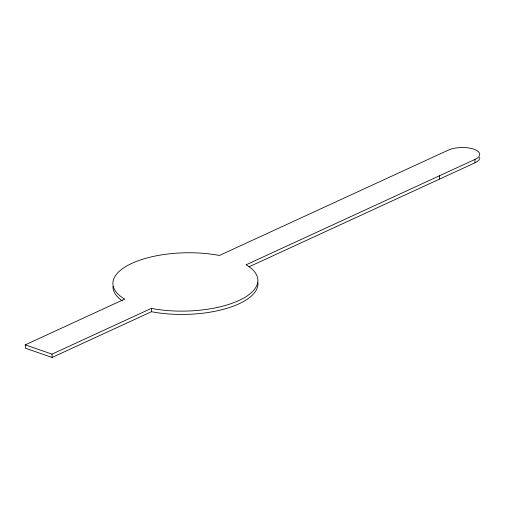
<?xml version="1.0" encoding="UTF-8"?>
<svg xmlns="http://www.w3.org/2000/svg" width="505" height="505" viewBox="0 0 505 505"><rect width="100%" height="100%" fill="white"/><g stroke="black" fill="none" stroke-linecap="round" stroke-linejoin="round"><path stroke-width="0.76" d="M257.897 282.465A72.518 29.151 -1.4 0 1 152.068 311.812L151.538 311.68L52.084 357.458L25.332 348.172L25.25 344.852L124.703 299.067L124.287 298.878A72.518 29.151 -1.4 0 1 131.887 263.357A72.518 29.151 -1.4 0 1 218.798 255.372L219.328 255.511L448.188 150.162A18.13 7.285 -1.4 0 1 473.791 149.177A18.13 7.285 -1.4 0 1 474.94 159.454L475.022 162.768L249.028 266.804M25.25 344.852L52.002 354.138L151.456 308.359L151.986 308.498A72.518 29.151 -1.4 0 0 238.897 300.513A72.518 29.151 -1.4 0 0 246.497 264.992L246.08 264.803L474.94 159.454M439.47 175.778L439.546 179.098M151.456 308.359L151.538 311.68M52.002 354.138L52.084 357.458M122.286 300.847A72.518 29.151 -1.4 0 1 112.975 286.524M479.75 157.427A18.13 7.285 -1.4 0 1 475.022 162.768"/></g></svg>
